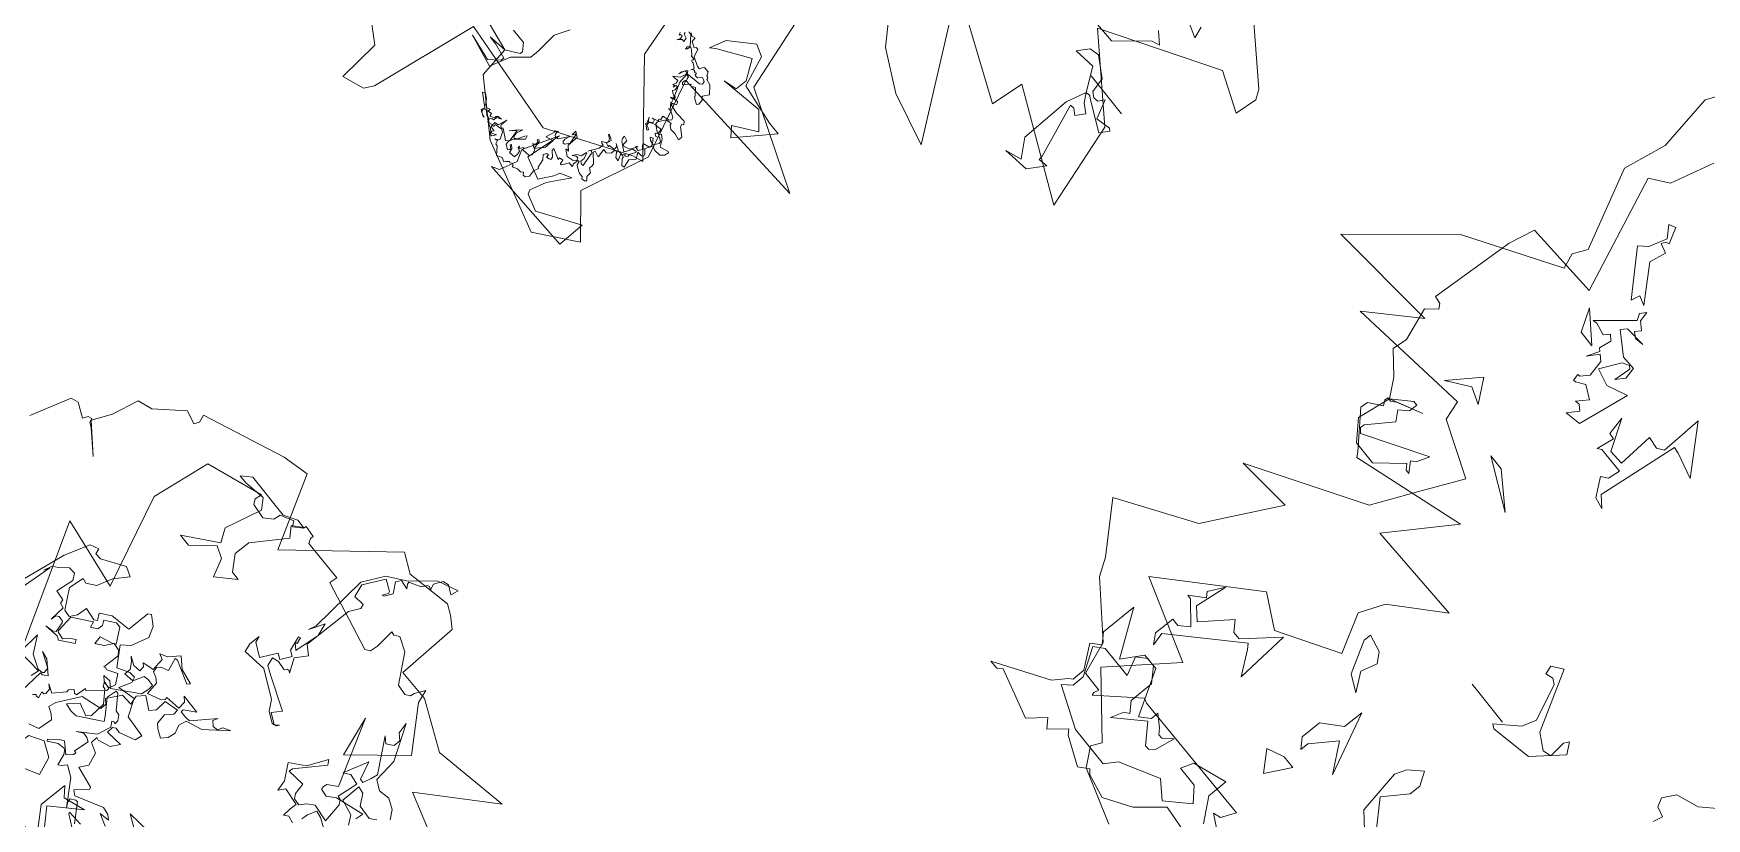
# Model space of a CAD drawing. Header units: metres. Extents: x -71 to 881, y -503 to 661.
# Drawn here: x 281.5 to 289.17, y -275.45 to -271.85 of the extents above; entities that cross this region are included whole.
import ezdxf

# ---------------------------------------------------------------- set-up
doc = ezdxf.new("R2010")
doc.units = ezdxf.units.M
doc.layers.add('ARBRE', color=100, linetype='Continuous', lineweight=13, true_color=0x00ff3f)

# ---------------------------------------------------------------- blocks, each defined once
blk = doc.blocks.new('WMF2', base_point=(0, 0.01))
at = {"color": 251, "lineweight": 0, "true_color": 0x636466}
for points in [[(108.14, -204.87), (108.06, -205.98), (111.91, -204.61), (112.96, -203.7), (114.06, -203.79), (114.16, -204.2), (114.12, -204.74), (112.93, -205.76), (117.77, -214.23), (115.81, -208.91), (110.13, -215.92), (115.04, -221.02), (115.66, -222.79), (116.35, -221.31), (116.39, -220.76), (116.99, -220.25), (118.51, -220.38), (121.42, -223.82), (123.45, -224.55), (124.06, -224.04), (124.6, -224.1), (124.28, -221.43), (124.37, -220.32), (124.97, -219.82), (134.84, -221.76), (134.73, -222.86), (140.59, -222.8), (140.98, -223.38), (140.96, -223.82), (142.59, -223.95), (142.62, -223.52), (143.7, -222.51), (144.2, -223.11), (145.93, -222.16), (146.02, -221.17), (147.09, -220.14), (149.19, -220.32), (149.69, -220.93), (149.6, -221.91), (157.24, -218.9), (158.3, -210.64), (152.62, -198.66), (162.76, -199.86), (152.65, -183.05)], [(213.62, -166.42), (215.13, -160.27), (217.5, -158.38), (210.72, -142.97), (221.5, -142.28), (222.26, -138.6), (222.84, -126.51), (221.75, -126.41), (221.24, -125.83), (222.46, -124.38), (220.76, -119.93), (220.93, -117.85), (217.92, -115.52), (216.01, -113.25), (211.75, -115.52), (215.09, -113.71), (215.69, -113.21), (216.23, -113.25), (216.29, -112.71), (215.78, -112.1), (217.44, -110.7), (217.53, -109.6), (213.13, -105.6), (212.64, -105.02), (197.13, -110.25), (202.88, -101.16), (188.84, -101.73), (195.03, -95.86), (196.4, -92.3), (193.55, -87.25), (201.48, -82.18), (206.17, -84.52), (217.5, -73.62), (205.76, -70.03), (212.07, -61.12), (204.08, -54.99), (204.77, -53.52), (202.84, -51.25), (195.1, -48.95)], [(81.55, -38.39), (70.38, -36.78), (69.61, -32.48), (62.22, -27.79), (49.27, -24.43), (44.16, -28.75), (49.49, -33.04), (47.38, -42.86), (52.22, -53.02), (31.88, -54.47), (45.91, -59.56), (49.4, -70.11)], [(40.14, -89.34), (24.4, -82.93), (24.01, -87.6), (8.81, -80.93), (12.69, -92.64), (23.58, -100.08), (8.83, -109.56), (3.27, -107.44), (3.01, -110.61), (3.9, -111.79), (16.57, -120.44)], [(162.25, -221.47), (162.55, -220.76), (164.41, -221.19), (167.6, -217.66), (169.53, -216.89), (170.28, -213.15), (171.44, -210.43), (167.5, -207.63), (170.63, -209.8), (171.33, -210.11), (171.53, -210.62), (172.06, -210.42), (172.36, -209.7), (174.37, -210.56), (175.39, -210.16), (176.98, -204.42)], [(219.76, -173.52), (220.92, -170.8), (219.49, -162.84), (220.49, -156.77), (215.08, -146.26), (215.94, -144.26), (215.12, -142.21), (227.2, -134.24), (237.13, -121.84), (221.43, -123.58), (227.53, -117.47), (210.08, -120.09), (209.21, -117.47), (201.41, -114.58), (204.04, -108.47), (206.64, -102.36), (221.47, -92.77), (213.62, -93.64), (218.84, -83.17), (228.67, -76.4), (223.08, -70.7), (221.59, -68.47), (214.46, -63.39), (212.7, -59.01), (209.83, -58.98), (210.04, -58.28), (209.88, -57.88), (205.22, -63.07), (204.55, -62.86), (196.2, -62.98), (185.71, -63.11), (186.56, -61.11), (187.58, -60.7), (178.92, -56.25)], [(96.74, -32.59), (81.64, -23.67), (81.04, -17.76), (78.09, -18.94), (77.45, -20.28), (75.41, -35.48), (59.11, -34.32), (48.77, -41.31), (47.36, -41.88), (58.37, -50.92), (61.87, -62.25)], [(41.75, -79.1), (39.13, -76.49), (33.51, -73.76), (26.05, -72.12), (37.25, -86.3)], [(30.97, -100.19), (21.09, -100.49), (17.67, -104.7), (16.66, -105.12), (18.28, -106.23)], [(18.41, -110.67), (14.49, -109.41), (15.1, -110.95)], [(97.85, -210.62), (106.23, -212.96), (97.57, -221.28), (108.11, -219.06), (114.95, -222), (119.42, -221.88), (119.84, -230.55), (121.43, -231.58), (122.86, -232.19), (129.04, -230.77), (131.8, -232.03), (142.53, -219.05), (147.98, -228.38), (151.61, -227.39), (162.65, -222.48), (162.25, -221.47), (162.25, -221.47)], [(57.77, -28.84), (58.63, -30.3), (56.93, -35.37), (57.37, -30.33), (54.22, -29.5), (53.25, -31.47), (53.04, -32.3), (51.55, -33.16), (53.17, -30.11), (53.78, -27.79), (53.47, -27.25), (51.12, -26.63), (45.81, -30.31), (45.66, -26.44), (59.37, -25.77), (58.42, -26.33), (57.77, -28.84), (57.77, -28.84)], [(56.73, -57.56), (56.31, -57.33), (55.87, -57.53), (55.75, -56.92), (54.93, -56.6), (54.8, -56.85), (54.47, -56.9), (54, -55.88), (52.71, -55.43), (52.29, -55.4), (52.19, -55.8), (52.04, -56.06), (51.25, -56.07), (50.96, -55.61), (50.83, -55.62), (50.67, -55.53), (50.58, -55.28), (49.76, -55.18), (48.77, -54.33), (49.22, -53.47), (49.17, -53.21), (48.84, -53.17), (48.7, -52.42), (48.83, -52.17), (49.57, -52.45), (49.82, -52.58), (49.78, -52.67), (50.67, -53.46), (51.2, -53.08), (51.37, -53.18), (51.41, -53.31), (52.03, -52.33), (52.28, -52.54), (52.29, -52.9), (52.25, -52.99), (52.13, -53.02), (52.29, -53.33), (52.38, -53.6), (52.8, -53.6), (52.54, -52.26), (51.6, -50.66), (51.34, -50.52), (51.27, -50.28), (50.74, -50.44), (50.57, -50.33), (50.48, -50.06), (50.84, -49.82), (50.98, -49.78), (50.89, -49.52), (49.55, -49.37), (48.16, -49.5), (47.78, -49.18), (48, -48.98), (47.85, -48.67), (46.68, -47.94), (46.65, -47.37), (47.56, -47.53), (48.39, -47.43), (48.9, -47.71), (48.98, -47.97), (49.76, -47.72), (50.3, -46.68), (50.19, -46.3), (49.75, -46.27), (49.22, -46.45), (49.02, -45.79), (48.86, -45.72), (48.68, -46.06), (48.07, -45.73), (47.44, -44.86), (46.32, -45.35), (46.14, -45.25), (46.23, -44.64), (46.6, -44.17), (47.56, -44.03), (48.1, -44.22), (48.58, -43.15), (48.01, -42.73), (47.85, -42.43), (48.07, -42.2), (48.76, -42.13), (48.17, -41.4), (48.71, -40.58), (48.32, -39.48), (48.7, -39.37), (49.37, -39.95), (49.47, -40.2), (49.63, -40.29), (49.94, -40.13), (49.49, -39.35), (50.01, -39.4), (50.51, -39.88), (50.54, -40.02), (50.86, -39.85), (50.83, -39.28), (51.31, -38.78), (51.84, -38.83), (51.55, -37.7), (51.59, -37.62), (52.39, -37.81), (52.44, -37.5), (51.18, -36.52), (51.08, -36.13), (51.12, -35.83), (50.51, -35.51), (50.45, -34.8), (50.07, -34.49), (50.03, -34.34), (50.2, -34.23), (50.61, -34.11), (50.82, -34.33), (51.37, -34.3), (52.2, -34.62), (52.47, -34.77), (52.63, -35.28), (52.87, -35.21), (52.86, -34.42), (52.76, -34.37), (52.7, -34.11), (53.34, -34.14), (53.62, -33.41), (53.77, -33.15), (53.9, -33.1), (53.97, -33.15), (54.13, -33.69), (54.66, -33.51), (54.57, -33.25), (56.09, -33.72), (56.03, -33.37), (55.31, -32.87), (55.2, -32.49), (55.39, -32.36), (55.77, -32.24), (55.88, -32.62), (56.15, -32.56), (56.36, -32.12), (55.85, -31.63), (55.46, -30.55), (55.3, -30.46), (55.43, -29.76), (55.24, -28.88), (55.5, -28.39), (55.87, -28.34), (56.16, -28.62), (56.42, -28.33), (56.99, -28.28), (57.65, -27.88), (57.72, -28.12), (58.03, -28.17), (58.25, -27.98), (58.41, -28.05), (58.73, -27.66), (58.86, -27.41), (59.43, -27.6), (60.1, -27.17), (61.07, -28.04), (61.37, -28.09), (61.58, -28.52), (61.97, -28.4), (61.62, -28.65), (61.49, -28.9), (62.03, -29.74), (62.37, -29.92), (63.43, -29.61), (63.34, -29.34), (63.61, -29.26), (63.52, -29), (62.86, -28.99), (63.01, -28.72), (62.94, -28.47), (62.26, -28.88), (62.57, -28.28), (62.89, -28.34), (63.48, -28.85), (64.34, -29.1), (64.6, -29.45), (65.11, -29.53), (65.65, -29.92), (65.93, -29.83), (66.02, -29.66), (65.89, -29.26), (65.11, -29.09), (65.26, -29.04), (66.15, -29.41), (66.02, -29.89), (67.84, -30.97), (67.51, -31.22), (66.81, -30.85), (66.26, -30.24), (65.89, -30.14), (65.56, -30.31), (65.43, -30.34), (65.4, -29.99), (64.88, -30.15), (64.76, -29.76), (64.15, -30.11), (64.22, -30.34), (64, -30.58), (63.48, -30.72), (64.02, -30.36), (64.06, -29.83), (64.32, -29.76), (64.47, -29.5), (64.37, -29.25), (64.12, -29.12), (63.68, -29.31), (63.59, -29.47), (63.68, -29.74), (63.15, -29.91), (62.91, -31.2), (62.89, -30.2), (62.83, -30.07), (62.59, -29.93), (62.37, -30.14), (60.91, -29.37), (60.7, -29.58), (60.56, -29.85), (60.92, -31.25), (60.95, -31.35), (61.49, -30.77), (61.62, -30.52), (60.95, -31.58), (60.73, -31.77), (60.58, -32.05), (60.79, -31.06), (60.63, -30.55), (60.45, -30.45), (60.1, -30.71), (59.75, -31.73), (59.62, -31.98), (59.42, -31.56), (60.41, -30.31), (60.57, -29.63), (60.56, -29.41), (60.48, -29.15), (59.78, -28.78), (59.61, -29.12), (59.81, -29.35), (60.09, -29.48), (59.99, -29.66), (59.52, -29.31), (59.36, -28.78), (58.88, -28.85), (58.48, -28.96), (58.53, -29.53), (58.63, -29.93), (59.11, -30.07), (59.2, -30.34), (58.98, -30.11), (58.66, -30.69), (58.5, -30.4), (57.42, -30.59), (57.23, -30.94), (57.5, -31.63), (57.97, -31.77), (58.34, -31.96), (58.03, -32.11), (58.06, -32.48), (58.09, -32.59), (58.37, -32.72), (58.26, -32.91), (58, -32.77), (57.77, -31.77), (57.68, -31.73), (57.33, -32.4), (57.28, -32.27), (56.9, -32.97), (56.98, -34.3), (57.97, -33.85), (57.74, -35.15), (57.85, -35.31), (57.61, -35.42), (57.47, -35.67), (57.52, -35.37), (57.39, -34.96), (57.14, -34.83), (56.74, -34.96), (56.01, -36.34), (56.16, -35.64), (56.04, -35.25), (55.87, -35.15), (55.61, -35.22), (55.28, -35.83), (55.72, -37.28), (56, -36.77), (56.07, -37.45), (55.3, -37.06), (55.27, -35.48), (54.61, -35.03), (54.96, -35), (55.02, -34.9), (54.16, -34.45), (53.24, -34.74), (53.05, -35.07), (52.92, -35.12), (53.11, -35.44), (53.43, -35.41), (53.84, -35.06), (53.53, -35.66), (53.04, -35.95), (52.98, -36.7), (52.93, -36.78), (52.55, -36.04), (52.54, -35.47), (52.19, -35.28), (51.91, -35.35), (52.44, -37.08), (52.39, -37.16), (52.45, -37.28), (52.71, -37.43), (52.87, -37.29), (53.01, -37.03), (52.38, -38.45), (52.36, -39.1), (52.67, -39.15), (52.85, -39.25), (52.39, -39.66), (52.26, -39.92), (52.49, -40.27), (53.02, -40.55), (52.98, -40.64), (52.41, -40.45), (52.16, -40.32), (52.31, -39.62), (51.9, -39.53), (51.76, -39.57), (51.81, -39.69), (51.02, -39.94), (51.02, -40.16), (51.11, -40.42), (51.46, -40.59), (50.47, -40.19), (49.85, -40.29), (49.72, -40.33), (49.57, -40.61), (49.49, -40.55), (49.46, -40.43), (49.28, -40.54), (49.15, -40.81), (49.22, -41.05), (48.9, -41.88), (48.95, -42.01), (49.46, -41.85), (49.82, -40.94), (49.95, -40.7), (51.24, -41.37), (51.43, -41.67), (51.53, -42.07), (50.86, -41.92), (50.77, -41.24), (50.48, -41.18), (49.74, -41.56), (49.46, -42.27), (49.5, -42.42), (49.41, -42.59), (49.24, -42.27), (48.89, -42.32), (48.63, -42.83), (49.09, -43.19), (49.12, -43.32), (49.21, -43.37), (48.38, -43.7), (48.25, -43.95), (48.36, -44.36), (48.89, -44.41), (49.31, -44.64), (48.96, -44.87), (48.46, -44.41), (48.27, -44.32), (47.88, -45.08), (47.97, -45.33), (48.55, -45.65), (48.68, -45.4), (48.96, -45.31), (49.3, -45.49), (49.06, -45.7), (50.1, -46.26), (50.9, -45.79), (50.93, -45.72), (50.82, -45.31), (50.42, -45.22), (50.17, -45.09), (50.28, -44.9), (51.03, -45.31), (51.03, -45.54), (51.44, -46.19), (51.18, -45.85), (51.02, -45.76), (50.63, -46.1), (50.58, -46.17), (50.67, -46.44), (50.83, -46.52), (51.09, -46.45), (50.35, -46.83), (50.42, -47.09), (50.26, -47.21), (50.42, -47.72), (49.49, -48.01), (49.31, -48.35), (49.49, -48.67), (50.03, -48.84), (50.3, -48.99), (50.77, -48.92), (50.44, -48.95), (51.22, -49.71), (51.11, -49.74), (51.31, -50.19), (51.71, -50.04), (51.65, -50.13), (51.4, -50.23), (51.47, -50.48), (52.03, -50.67), (52.29, -50.82), (52.12, -51.17), (52.29, -51.69), (52.54, -51.59), (52.57, -51.17), (52.63, -51.43), (52.9, -51.36), (52.76, -51.82), (52.87, -52.23), (53.49, -52.1), (53.75, -52.03), (53.04, -52.74), (52.85, -53.52), (52.92, -53.78), (53.01, -53.82), (53.28, -53.74), (53.5, -52.87), (53.5, -53.31), (53.09, -54.09), (52.87, -53.87), (52.85, -53.74), (50.74, -54.16), (50.47, -54.45), (50.6, -54.86), (51.14, -55.04), (51.55, -54.48), (51.91, -54.45), (52.09, -54.54), (52.03, -54.61), (52.09, -54.76), (52.39, -54.6), (52.42, -54.73), (52.51, -54.77), (52.77, -54.69), (52.92, -54.44), (52.77, -54.92), (53.44, -55.27), (53.59, -55.23), (53.84, -55.36), (53.75, -55.52), (53.79, -55.66), (54.35, -55.63), (54.31, -55.72), (54.95, -56.16), (55.21, -56.29), (55.34, -56.28), (55.36, -55.82), (55.49, -55.58), (55.61, -55.96), (55.42, -56.31), (56.6, -57.37), (57.04, -57.37)], [(57.27, -56.95), (57.18, -56.7), (56.58, -56.58), (56.42, -56.07), (56.77, -56.03), (57.04, -55.74), (57.17, -55.49), (57.04, -55.96), (57.15, -56.34), (57.42, -56.28), (57.5, -56.1), (57.66, -56.41)], [(70.82, -34.21), (69.59, -35.56), (69.59, -35.99), (71.7, -36.34), (72.94, -36.34), (70.38, -36.78), (68.72, -38.1), (68.72, -38.45), (69.59, -39.32), (71.7, -39.32)], [(67.04, -45.22), (67.83, -43.11), (67.48, -40.2), (67.48, -38.89), (69.16, -36.78), (69.94, -33.86), (74.6, -34.65), (70.82, -34.21), (70.82, -34.21)], [(220.57, -50.22), (221.79, -50.2), (214.78, -54.92), (213.59, -56.76), (213.1, -57.26), (213.13, -59.1), (215.47, -61.97), (214.27, -63.08), (215.5, -64.29), (215.56, -69.52), (211.34, -63.72), (209.67, -66.67), (207.37, -66.7), (203.77, -60.91), (202.56, -62.13), (202.58, -63.23), (200.85, -62.15), (200.24, -61.55), (199.64, -61.56), (198.56, -62.79), (199.01, -59.87), (199.61, -59.26), (200.21, -59.24), (202.55, -61.52), (206.05, -57.94), (205.47, -59.78), (204.85, -60.28), (206.1, -61.48), (206.14, -65.01), (207.85, -66.7), (209.07, -66.69), (210.27, -65.56), (209.03, -63.15), (213.66, -63.1), (214.86, -61.99), (212.51, -58.47), (212.49, -56.77), (213.57, -55.55), (207.7, -53.3), (201.85, -53.37), (200.78, -55.09), (195.57, -58.07), (193.11, -56.39), (190.24, -59.36), (192.08, -61.04), (195, -61.01), (194.41, -62.83), (189.81, -64.59), (189.77, -61.68), (187.3, -58.79)], [(184.95, -55.88), (192.02, -56.41), (194.9, -52.85), (198.42, -50.48), (201.82, -51.06), (202.43, -51.55), (203.66, -50.42), (207.69, -52.09), (208.3, -52.68), (210.1, -50.35), (211.21, -51.44), (213, -49.09), (219.97, -50.84), (220.57, -50.22), (220.57, -50.22)], [(40.86, -56.38), (43.16, -58.19), (49.01, -56.98), (47.19, -57.59), (47.19, -59.3), (49.01, -61.74), (53.04, -58.82), (53.65, -58.19), (53.04, -60.53), (50.1, -63.43), (48.41, -62.83), (46.7, -58.82), (40.86, -58.19), (39.03, -58.19), (42.55, -52.98), (43.78, -54.06), (40.86, -56.38), (40.86, -56.38)], [(173.31, -74.97), (175.5, -76.59), (176.66, -82.74), (176.09, -84.36), (174.47, -86.09), (173.31, -84.36), (173.31, -82.74), (175.5, -79.36), (168.32, -72.18)], [(211.1, -72.56), (210.01, -72.56), (208.8, -73.77), (211.73, -76.09), (212.35, -76.09), (210.51, -77.8), (211.1, -78.4), (210.01, -80.71), (210.51, -76.09), (208.8, -74.88), (205.88, -79.01), (204.66, -77.8), (203.56, -77.8), (200.04, -82.55), (199.42, -74.88), (201.73, -77.8), (202.34, -78.4), (210.51, -70.25), (210.01, -68.43), (211.1, -69.64), (211.1, -72.56), (211.1, -72.56)], [(187.57, -69.19), (189.89, -71.62), (187.57, -72.72), (185.74, -72.72), (187.57, -69.19), (187.57, -69.19)], [(184.65, -79.77), (186.95, -76.25), (186.95, -75.04), (188.18, -76.25), (188.18, -79.17), (185.74, -81.48), (185.74, -84.42), (181.72, -76.25), (184.65, -79.77), (184.65, -79.77)], [(110.5, -210.3), (109.11, -209.66), (107.56, -210.01), (106.1, -209.43), (105.21, -208.37)], [(106.3, -206.96), (107.08, -206.3), (109.11, -206.4), (110.23, -207.75), (111.21, -207.86), (111.17, -205.1), (108.98, -204.68), (108.09, -203.61)], [(141.69, -114.16), (145.74, -113.14), (146.33, -113.43), (148.12, -111.55), (151.13, -110.32), (152.08, -108.49), (151.44, -107.36), (150.04, -107.03), (150.34, -105.65)], [(109.76, -200.75), (111.21, -201.34), (112.19, -201.47), (112.55, -200.2), (112.63, -199.28)], [(112.98, -198.01), (113.96, -198.14), (114.51, -197.67), (114.61, -198.91), (114.58, -199.9), (117.07, -200.09), (117.61, -199.16), (118.02, -200.63), (119.62, -202.52), (117.74, -204.14), (116.53, -207), (116.04, -206.45), (118.58, -202.45), (118.63, -201.93), (116.12, -202.24), (115.77, -200.72), (115.3, -200.17), (114.31, -200.14), (113.77, -201.07), (112.93, -201.79), (110.47, -201.58), (110.98, -204.31), (111.44, -204.87), (111.97, -204.91), (111.68, -207.85), (113.17, -208.02), (114, -207.32), (112.98, -210.96), (111.87, -208.65), (111.36, -208.61), (111.05, -209.82), (110.92, -210.8), (114.34, -214.81), (113.44, -214.21), (112.61, -214.93), (112.58, -215.91), (113.47, -216.49), (113.87, -217.98), (110.96, -213.56), (110.5, -210.3), (110.5, -210.3)], [(18.5, -90.74), (17.84, -93.61), (20.02, -96.45), (22.98, -96.02), (22.05, -97.63), (20.72, -98), (17.93, -96.37), (17.41, -94.37), (16.65, -93.94), (15.97, -94.11), (15.49, -94.96), (14.21, -92.52), (12.21, -93.06), (11.86, -92.86), (12.6, -91.6), (16.89, -93.51), (17.23, -93.72), (17.84, -93.61), (16.91, -92.52), (15.64, -91.79), (16.37, -90.52), (17.22, -91.02), (17.83, -90.91), (14.87, -83.79), (14.78, -83.17), (13.49, -83.45), (14.87, -81.07), (17.86, -80.56), (18.47, -80.47), (16.28, -81.33), (18.28, -83.52), (18.5, -90.74), (18.5, -90.74)], [(193.06, -90.68), (193.06, -91.77), (190.63, -91.29), (189.54, -90.08), (190.15, -87.76), (188.32, -85.45), (190.63, -86.53), (193.06, -90.68), (193.06, -90.68)], [(12.72, -95.5), (19.16, -95.5), (12.72, -95.5), (12.72, -95.5)], [(173.74, -97.12), (171.08, -99.94), (170.47, -101.94), (172.73, -106.71), (173.49, -107.11), (174.53, -106.76), (174.92, -107.91), (173.5, -109.02), (168.96, -101.3), (166.77, -100.11), (165.62, -100.49), (165.9, -102.84), (165.52, -103.6), (164.39, -102.19), (167.39, -98.11), (173.12, -96.81), (173.74, -97.12), (173.74, -97.12)], [(173.09, -98.24), (179.55, -98.24), (173.09, -98.24), (173.09, -98.24)], [(216.62, -108.51), (216.01, -113.25), (213.7, -115.58), (213.1, -115.58), (213.1, -114.35), (214.19, -113.25), (213.1, -112.03), (215.41, -108.51), (215.41, -107.9), (214.8, -107.41), (206.64, -112.66), (207.25, -110.82), (207.86, -110.33), (206.64, -109.11), (207.25, -109.11), (207.86, -109.72), (210.77, -106.2), (214.19, -106.2), (216.62, -108.51), (216.62, -108.51)], [(194.63, -115.87), (201.7, -119.08), (199.51, -119.1), (194.63, -115.87), (194.63, -115.87)], [(208.1, -122), (210.46, -122.83), (213.34, -120.5), (210.43, -124.86), (208.1, -122), (208.1, -122)], [(190.5, -128.76), (189.64, -129.45), (189.46, -131.17), (193.19, -131.13), (193.65, -130.73), (193.32, -133.22), (194.17, -133.3), (194.78, -135.8), (192.24, -131.89), (190.15, -132.02), (190.49, -137.07), (188.78, -136.9), (187.93, -137.58), (188.18, -143.5), (182.86, -137.92), (186.5, -138.74), (187.36, -138.82), (188.57, -127.35), (187.03, -126.24), (188.66, -126.48), (190.5, -128.76), (190.5, -128.76)], [(198.96, -132.02), (199.76, -132.54), (200.36, -132.4), (199.38, -133.95), (201.26, -134.85), (202.39, -133.98), (202.72, -133.9), (202.93, -134.84), (202.59, -134.91), (201.88, -136.06), (202.37, -138.31), (203.19, -138.84), (204.17, -137.22), (203.51, -139.04), (203.93, -139.29), (203.69, -141.03), (204.43, -141.55), (204.96, -140.74), (206.69, -141.04), (207.29, -140.91), (203.63, -145.45), (204.17, -146.3), (203.66, -147.12), (203.34, -145.79), (202.2, -145.06), (202.72, -144.26), (201.92, -143.8), (200.66, -144.08), (203.6, -143.77), (204.12, -142.96), (200.96, -141), (198.96, -141.1), (198.59, -139.51), (199.36, -138.28), (199.2, -140.69), (199.61, -140.96), (200.47, -140.41), (201.83, -137.47), (199.42, -136.95), (196.65, -138.27), (197.74, -130.97), (199.93, -130.47), (198.96, -132.02), (198.96, -132.02)], [(208.87, -141.57), (204.74, -138.66), (207.06, -138.66), (208.87, -141.57), (208.87, -141.57)], [(208.96, -155.15), (209.4, -154.92), (209.63, -154.33), (208.3, -153.97), (208.67, -151.63), (204.64, -147.41), (205.96, -147.79), (206.24, -146.5), (211.37, -151.69), (210.33, -152.81), (209.63, -155.34), (210.96, -156.71), (210.11, -157.18), (208.96, -155.15), (208.96, -155.15)], [(135.09, -169.28), (136.91, -170.51), (138.01, -171.61), (135.68, -169.9), (134.47, -169.9), (133.38, -170.99), (135.68, -173.42), (135.68, -177.45), (134.47, -176.35), (131.54, -177.45), (135.09, -173.91), (132.16, -170.99), (126.32, -172.2), (124, -172.2), (125.23, -170.51), (126.32, -169.28), (125.71, -165.75), (128.13, -171.61), (135.09, -169.28), (135.09, -169.28)], [(138.94, -175.74), (144.01, -172.85), (146.39, -171.88), (146.93, -173.42), (151.56, -171.55), (151.13, -168.2), (150.13, -165.91), (148.68, -166.49), (149.35, -164.92), (151.24, -166.38), (151.67, -169.75), (153.13, -172.22), (143.98, -176.02), (143.88, -177.83), (142.05, -179.02), (139.92, -178.12), (138.94, -175.74), (138.94, -175.74)], [(130.63, -174.64), (132.41, -175.52), (132.57, -175.72), (130.37, -175.88)], [(130.92, -175.27), (132.78, -177.2), (132.94, -177.4), (133.27, -177.39), (133.89, -176.89), (133.76, -176.39), (133.25, -175.78), (136.03, -178.75), (137.63, -179.42), (138.03, -178.75), (138.43, -178.41), (139, -179.91), (139.48, -180.48), (140.6, -180.25), (141.77, -179.29), (141.95, -179.48), (140.94, -180.66), (140.37, -181.13), (138.81, -180.09), (138.2, -180.94), (138.17, -181.3), (138.5, -181.3), (138.3, -183.46), (138.84, -183.71), (139.55, -183.74), (140.34, -183.1), (138.33, -185.08), (138.01, -186.66), (137.96, -187.04), (138.47, -187.64), (138.27, -187.81), (137.93, -187.74), (138.03, -188.28), (138.55, -188.89), (139.2, -188.95), (140.91, -190.59), (141.25, -190.57), (141.38, -189.16), (139.54, -187.38), (139.07, -186.81), (142.01, -184.38), (142.93, -184.24), (144.01, -184.38), (142.96, -185.86), (141.2, -185.39), (140.77, -186.02), (140.94, -188.21), (142.43, -189.6), (142.8, -189.62), (143.13, -190.05), (142.18, -190.14), (141.95, -191.03), (142.93, -192.19), (144.24, -191.39), (144.58, -191.45), (144.78, -191.29), (144.74, -193.64), (145.22, -194.21), (146.33, -194.31), (146.97, -193.1), (147.96, -192.3), (148.2, -193.41), (146.53, -194.15), (146.12, -194.49), (147.57, -196.24), (148.3, -196.27), (149.64, -195.16), (149.18, -194.59), (149.23, -193.84), (150.01, -193.2), (150.32, -193.98), (152.67, -192.02), (152.33, -189.62), (152.2, -189.45), (151.09, -189.35), (150.48, -190.21), (149.91, -190.68), (149.57, -190.27), (151.32, -188.81), (151.86, -189.06), (153.85, -188.7), (152.77, -188.98), (152.4, -189.29), (152.8, -190.62), (152.94, -190.78), (153.69, -190.85), (154.05, -190.54), (154.11, -189.8), (154.29, -191.99), (154.99, -192.09), (155.13, -192.59), (156.55, -192.72), (156.32, -195.25), (156.96, -196.02), (157.91, -195.93), (158.87, -194.78), (159.49, -194.28), (159.79, -193.07), (159.51, -193.9), (160.36, -181.18)], [(153.35, -184.75), (153.51, -186.38), (153.6, -187.08), (151.95, -185.01), (149.99, -184.32), (149.29, -184.43), (149.15, -184.65), (149.29, -185.38), (151.47, -186.21), (150.33, -186.08), (148.46, -184.81), (149.07, -184.27), (149.41, -184.25), (148.91, -178.66)], [(147.82, -181.61), (147.53, -182), (147.35, -181.89), (146.99, -181.96), (147.31, -182.82), (146.97, -182.85), (146.83, -183.07), (146.96, -183.8), (147.57, -184.22), (146.37, -183.73), (145.25, -185.38), (145.32, -185.75), (144.9, -186.35), (144.5, -186.09), (144.14, -186.16), (144.04, -187.62), (143.83, -187.48), (142.52, -189.03), (142.08, -189.67), (142.11, -190.02), (143.28, -190.18), (143.89, -190.6), (142.85, -190.79), (141.99, -190.19), (138.87, -193), (138.74, -194.12), (138.82, -194.82), (139.8, -194.84), (140.46, -194.71), (140.93, -193.17), (142.31, -192.91), (142.34, -193.82), (143.01, -194.6), (143.63, -195.01), (142.43, -194.52), (141.41, -194.72), (141.51, -195.42), (141.95, -195.71), (141.09, -196.03), (140.4, -196.21), (140.74, -197.98), (141.5, -198.18), (140.55, -198.74), (139.52, -200.23), (138.03, -199.22), (135.82, -198.91), (136.11, -198.49), (139.38, -199.5), (139.74, -199.42), (139.04, -197.73), (140.05, -197.19), (140.36, -196.75), (140.18, -196.05), (139.41, -195.86), (138.75, -195.42), (138.41, -193.65), (136.6, -194.53), (136.31, -194.97), (136.38, -195.33), (134.28, -195.7), (134.46, -196.76), (135.1, -197.22), (132.37, -197.2), (133.77, -195.99), (133.7, -195.63), (132.79, -195.64), (132.09, -195.74), (129.95, -198.9), (130.18, -198.17), (129.52, -197.73), (128.84, -197.89), (128.6, -198.62), (127.64, -199.19), (130.16, -196.3), (132.35, -195.35), (132.53, -194.25), (131.99, -193.25), (132.12, -192.12), (132.68, -191.29), (133.87, -191.79), (134.49, -192.21), (134.79, -193.63), (134.09, -194.68), (134.18, -195.38), (136.09, -194.82), (135.98, -193.22), (136.53, -192.38), (138.34, -193.29), (139.06, -192.24), (138.68, -191.03), (140.3, -190.91), (141.35, -188.87), (140.74, -188.44), (140.72, -187.54), (143.51, -186.63), (145.06, -183.4), (145.23, -182.31), (144.26, -181.94), (143.6, -181.51), (143.77, -179.46), (145.1, -178.82)], [(149.91, -183.05), (149.78, -184.18), (153.37, -183.87)], [(161.97, -180.37), (159.66, -196.47), (158.58, -199.98), (157.43, -200.58), (157.16, -199.85), (156.26, -199.9), (153.31, -201.99), (151.94, -201.5), (153.21, -199.48), (153.79, -197.33), (154.96, -196.37), (155.66, -196.47), (155.88, -194.31), (153.91, -191.96), (152.87, -191.86), (152.36, -192.9), (152.27, -194.36), (150.48, -194.18), (150.11, -194.49), (150.75, -195.26), (149.38, -196.4), (146.61, -197.04), (146.66, -200.28), (146.27, -200.62), (144.88, -199.79), (144.11, -198.43), (144.72, -195.93), (145.72, -194.82), (143.6, -192.6), (142.05, -193.54), (141.19, -193.65), (140.84, -192.91), (141.38, -191.16), (138.98, -191.83), (137.57, -189.7), (134.5, -189.55), (134.6, -188.51), (136.69, -187.48), (137.39, -187.51), (137.76, -187.2), (137.7, -186.3), (135.35, -186.6), (135.98, -185.39), (137.66, -184.67), (138.03, -184.72), (137.93, -183.77), (136.52, -183.3), (135.82, -181.61), (136.44, -180.4), (133.42, -179.96), (133.25, -179.75), (134.5, -178.03), (133.81, -177.64), (130.21, -179.65), (129.13, -179.52), (128.46, -179.11), (129.89, -178.8), (128.13, -178.26)], [(116, -176.89), (115.75, -179.59), (116.63, -181.42), (119.11, -182.97), (127.36, -181.9), (116, -176.89), (116, -176.89)], [(128.63, -229.85), (130.85, -228.1), (132.31, -224.99), (131.45, -216.73), (131.71, -215.63), (130.94, -217.85), (130.31, -216.16), (130.6, -212.58), (131.48, -213.21), (131.19, -213.31), (131.49, -214.13), (131.79, -214.02), (131.07, -212.08), (130.28, -211.7), (130.98, -210.18), (131.77, -210.56), (132.87, -208.24), (134.78, -209.13), (135.09, -209.95), (135.09, -208.36), (134.68, -207.25), (131.36, -207.8), (127.52, -206.02), (126.48, -204.8), (124.97, -204.1), (124.38, -204.31), (124.19, -204.71), (124.67, -204.21), (126.19, -204.91), (125.4, -206.21), (130.16, -207.96), (131.33, -208.46), (131.74, -209.57), (130.87, -209.89), (129.57, -209.78), (129.36, -210.13), (129.07, -210.23), (128.75, -210.08), (129.97, -211.82), (128.98, -213.46), (130.3, -214.3), (130.27, -221.28), (129.57, -222.8), (129.78, -223.38), (131.29, -223.17), (131.93, -224.86), (130.51, -227.9), (128.94, -227.21), (128.82, -226.92), (129.2, -226.13), (128.91, -226.23), (128.41, -227.4), (129.45, -228.63), (129.11, -229.36), (127.81, -229.23), (128.24, -229.68), (128.34, -229.97), (126.82, -230.86), (126.44, -231.65), (126.15, -231.77), (125.75, -231.58), (126.06, -232.39), (125.56, -233.58), (124.75, -233.87), (123.53, -233.31), (123.33, -234.38), (126.03, -233.07), (128.63, -229.85), (128.63, -229.85)], [(147.98, -213.1), (150.4, -210.17), (152.11, -210.17), (147.98, -213.72), (149.19, -215.41), (147.98, -220.65), (149.19, -221.87), (152.11, -221.27), (153.32, -221.27), (152.11, -222.48), (145.66, -222.48), (143.95, -223.57), (142.74, -223.57), (143.95, -222.48), (142.74, -221.27), (145.66, -216.64), (145.66, -214.32), (143.95, -212.49), (142.74, -212.49), (145.04, -210.17), (146.26, -212.49), (147.98, -213.1), (147.98, -213.1)]]:
    blk.add_lwpolyline(points, dxfattribs=at)

msp = doc.modelspace()

# ---------------------------------------------------------------- block references
at = {"layer": 'ARBRE', "color": 251, "lineweight": 5, "true_color": 0x636466, "xscale": 0.03451886634015593, "yscale": 0.03451886634015593, "zscale": 0.03451886634015593, "rotation": 128.5771086415459}
for p in [(284.18, -274.6175), (289.3047, -281.7928), (279.774, -282.7783)]:
    msp.add_blockref('WMF2', p, dxfattribs=at)

doc.saveas('drawing.dxf')
